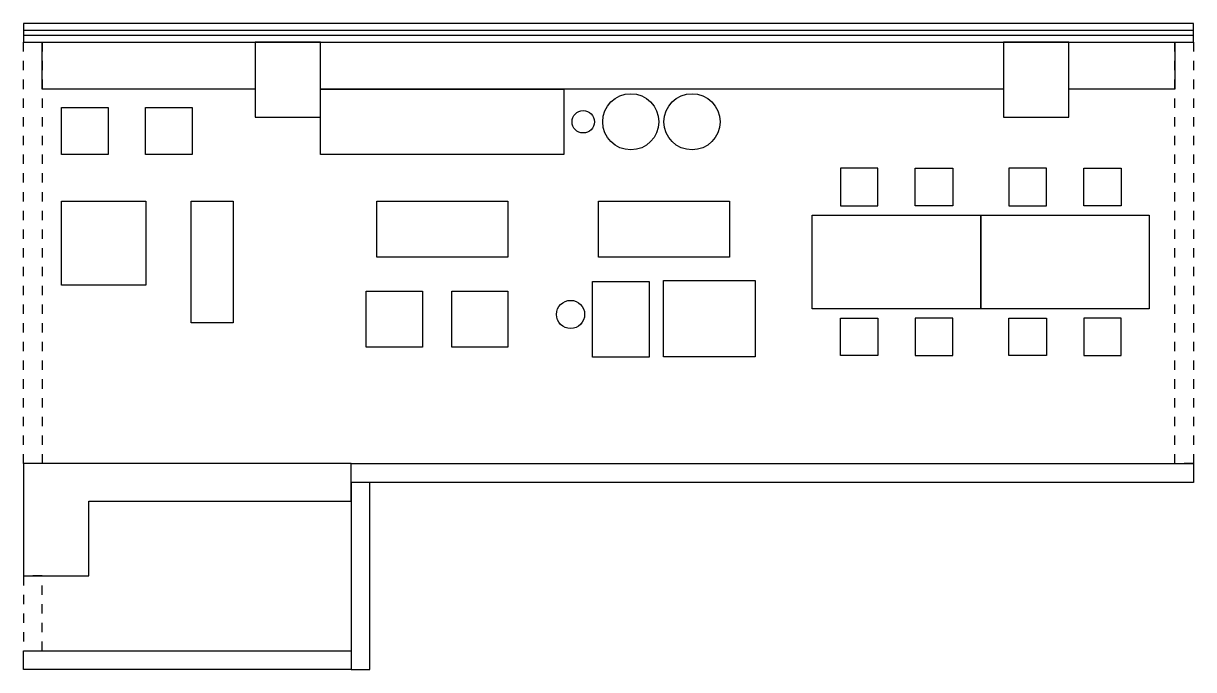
# Model space of a CAD drawing. Header units: metres. Extents: x 80.6 to 93.1, y 12.2 to 19.1.
import ezdxf

# ---------------------------------------------------------------- set-up
doc = ezdxf.new("R2010")
doc.units = ezdxf.units.M
doc.linetypes.add('Dashed', pattern=[0.01, 0.005, -0.005])
for name, color, linetype, true_color in [('墙体', 1, 'Continuous', 0xff0000), ('柜子', 220, 'Continuous', 0xff00c3), ('桌子', 100, 'Continuous', 0x00ff32), ('椅子', 160, 'Continuous', 0x004cff), ('玻璃', 4, 'Continuous', 0x00ffe7)]:
    doc.layers.add(name, color=color, linetype=linetype, true_color=true_color)
doc.layers.add('虚线', color=7, linetype='Dashed')

msp = doc.modelspace()

# ---------------------------------------------------------------- linework, layer by layer
at = {"layer": '墙体'}
for points in [[(80.566, 18.881), (93.066, 18.881), (93.066, 19.081), (80.566, 19.081)], [(83.04, 18.881), (83.04, 18.081), (83.74, 18.081), (83.74, 18.881)], [(91.034, 18.881), (91.034, 18.081), (91.734, 18.081), (91.734, 18.881)], [(93.066, 14.181), (84.066, 14.181), (84.066, 14.381), (93.066, 14.381)], [(84.066, 14.181), (84.066, 12.181), (84.266, 12.181), (84.266, 14.181)], [(84.066, 12.181), (80.566, 12.181), (80.566, 12.381), (84.066, 12.381)]]:
    msp.add_lwpolyline(points, close=True, dxfattribs=at)
at = {"layer": '柜子'}
for points in [[(80.766, 18.881), (83.04, 18.881), (83.04, 18.381), (80.766, 18.381)], [(83.74, 18.881), (91.034, 18.881), (91.034, 18.381), (83.74, 18.381)], [(91.734, 18.881), (92.866, 18.881), (92.866, 18.381), (91.734, 18.381)]]:
    msp.add_lwpolyline(points, close=True, dxfattribs=at)
at = {"layer": '桌子'}
for points in [[(80.973, 17.185), (81.873, 17.185), (81.873, 16.285), (80.973, 16.285)], [(82.357, 17.185), (82.807, 17.185), (82.807, 15.885), (82.357, 15.885)], [(84.342, 17.185), (85.742, 17.185), (85.742, 16.585), (84.342, 16.585)], [(86.708, 17.185), (88.108, 17.185), (88.108, 16.585), (86.708, 16.585)], [(88.993, 17.034), (90.793, 17.034), (90.793, 16.034), (88.993, 16.034)], [(90.793, 17.034), (92.593, 17.034), (92.593, 16.034), (90.793, 16.034)], [(84.066, 14.381), (80.566, 14.381), (80.566, 13.181), (81.266, 13.181), (81.266, 13.981), (84.066, 13.981)]]:
    msp.add_lwpolyline(points, close=True, dxfattribs=at)
for centre, radius in [((86.546, 18.031), 0.119), ((86.411, 15.974), 0.15)]:
    msp.add_circle(centre, radius, dxfattribs=at)
at = {"layer": '椅子'}
for points in [[(83.74, 18.381), (86.34, 18.381), (86.34, 17.681), (83.74, 17.681)], [(80.973, 18.182), (81.473, 18.182), (81.473, 17.682), (80.973, 17.682)], [(81.869, 18.182), (82.369, 18.182), (82.369, 17.682), (81.869, 17.682)], [(89.293, 17.134), (89.693, 17.134), (89.693, 17.534), (89.293, 17.534)], [(90.493, 17.134), (90.093, 17.134), (90.093, 17.534), (90.493, 17.534)], [(91.093, 17.134), (91.493, 17.134), (91.493, 17.534), (91.093, 17.534)], [(92.293, 17.134), (91.893, 17.134), (91.893, 17.534), (92.293, 17.534)], [(86.645, 16.325), (87.249, 16.325), (87.249, 15.517), (86.645, 15.517)], [(87.402, 16.335), (88.383, 16.335), (88.383, 15.522), (87.402, 15.522)], [(84.228, 16.224), (84.828, 16.224), (84.828, 15.624), (84.228, 15.624)], [(85.142, 16.224), (85.742, 16.224), (85.742, 15.624), (85.142, 15.624)], [(89.293, 15.934), (89.693, 15.934), (89.693, 15.534), (89.293, 15.534)], [(90.493, 15.934), (90.093, 15.934), (90.093, 15.534), (90.493, 15.534)], [(91.093, 15.934), (91.493, 15.934), (91.493, 15.534), (91.093, 15.534)], [(92.293, 15.934), (91.893, 15.934), (91.893, 15.534), (92.293, 15.534)]]:
    msp.add_lwpolyline(points, close=True, dxfattribs=at)
for centre in [(87.054, 18.031), (87.708, 18.031)]:
    msp.add_circle(centre, 0.3, dxfattribs=at)
at = {"layer": '玻璃'}
msp.add_lwpolyline([(80.566, 18.956), (93.066, 18.956), (93.066, 19.006), (80.566, 19.006)], close=True, dxfattribs=at)
at = {"layer": '虚线'}
for points in [[(80.566, 14.381), (80.566, 18.881), (80.766, 18.881), (80.766, 14.381)], [(93.066, 18.881), (93.066, 14.381), (92.866, 14.381), (92.866, 18.881)], [(80.566, 13.181), (80.566, 12.381), (80.766, 12.381), (80.766, 13.181)]]:
    msp.add_lwpolyline(points, close=True, dxfattribs=at)

doc.saveas('drawing.dxf')
